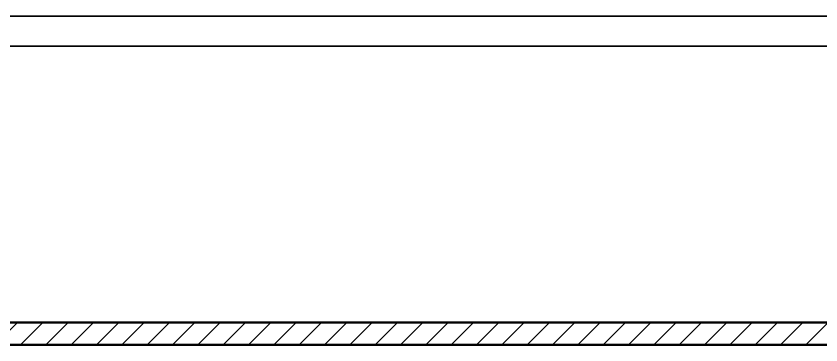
# Model space of a CAD drawing. Header units: millimetres. Extents: x -853488 to -774597, y -17231 to 22435.
# Drawn here: x -808878 to -803487, y 7944 to 10144 of the extents above; entities that cross this region are included whole.
import ezdxf

# ---------------------------------------------------------------- set-up
doc = ezdxf.new("R2010")
doc.units = ezdxf.units.MM
for name, color, linetype, lineweight in [('A-DETL', 1, 'Continuous', 70), ('A-DETL-GENF', 2, 'Continuous', 9), ('A-FLOR-E', 2, 'Continuous', 35), ('WALL-E', 2, 'Continuous', 35)]:
    doc.layers.add(name, color=color, linetype=linetype, lineweight=lineweight)

# ---------------------------------------------------------------- blocks, each defined once
blk = doc.blocks.new('*U1666')
at = {"layer": 'A-DETL', "lineweight": 50}
for p, q in [((11360, 4515), (-12775, 4515)), ((-12775, 4365), (11360, 4365))]:
    blk.add_line(p, q, dxfattribs=at)

msp = doc.modelspace()

# ---------------------------------------------------------------- hatches: boundary and pattern name
at = {"layer": 'A-DETL-GENF', "lineweight": 9}
h = msp.add_hatch(dxfattribs=at)
h.set_pattern_fill('FP_2', color=10, style=0, pattern_type=2)
h.set_pattern_definition([(45, (0, 0), (-84.852814, 84.852814), [])])
h.paths.add_polyline_path([(-792012.1, 7944), (-790322.4, 7944), (-790322.4, 8094), (-814457.4, 8094), (-814457.4, 7944), (-796424.4, 7944)])

# ---------------------------------------------------------------- linework, layer by layer
at = {"layer": 'A-FLOR-E'}
msp.add_line((-812985, 9944), (-800532.4, 9944), dxfattribs=at)
at = {"layer": 'WALL-E'}
for p, q in [((-786082.4, 10144), (-830592.5, 10144)), ((-828482.4, 10144), (-786082.4, 10144)), ((-788182.4, 10144), (-818182.4, 10144)), ((-818182.4, 10144), (-788182.4, 10144)), ((-816727.5, 9944), (-799962.7, 9944)), ((-793190.4, 9944), (-816727.5, 9944)), ((-793190.4, 9944), (-816727.5, 9944)), ((-816727.5, 9944), (-793190.4, 9944)), ((-816727.5, 9944), (-793190.4, 9944)), ((-793190.4, 9944), (-816727.5, 9944)), ((-816727.5, 9944), (-793190.4, 9944)), ((-800650.2, 9944), (-812867.8, 9944))]:
    msp.add_line(p, q, dxfattribs=at)

# ---------------------------------------------------------------- block references
msp.add_blockref('*U1666', (-801682.4, 3579))

doc.saveas('drawing.dxf')
